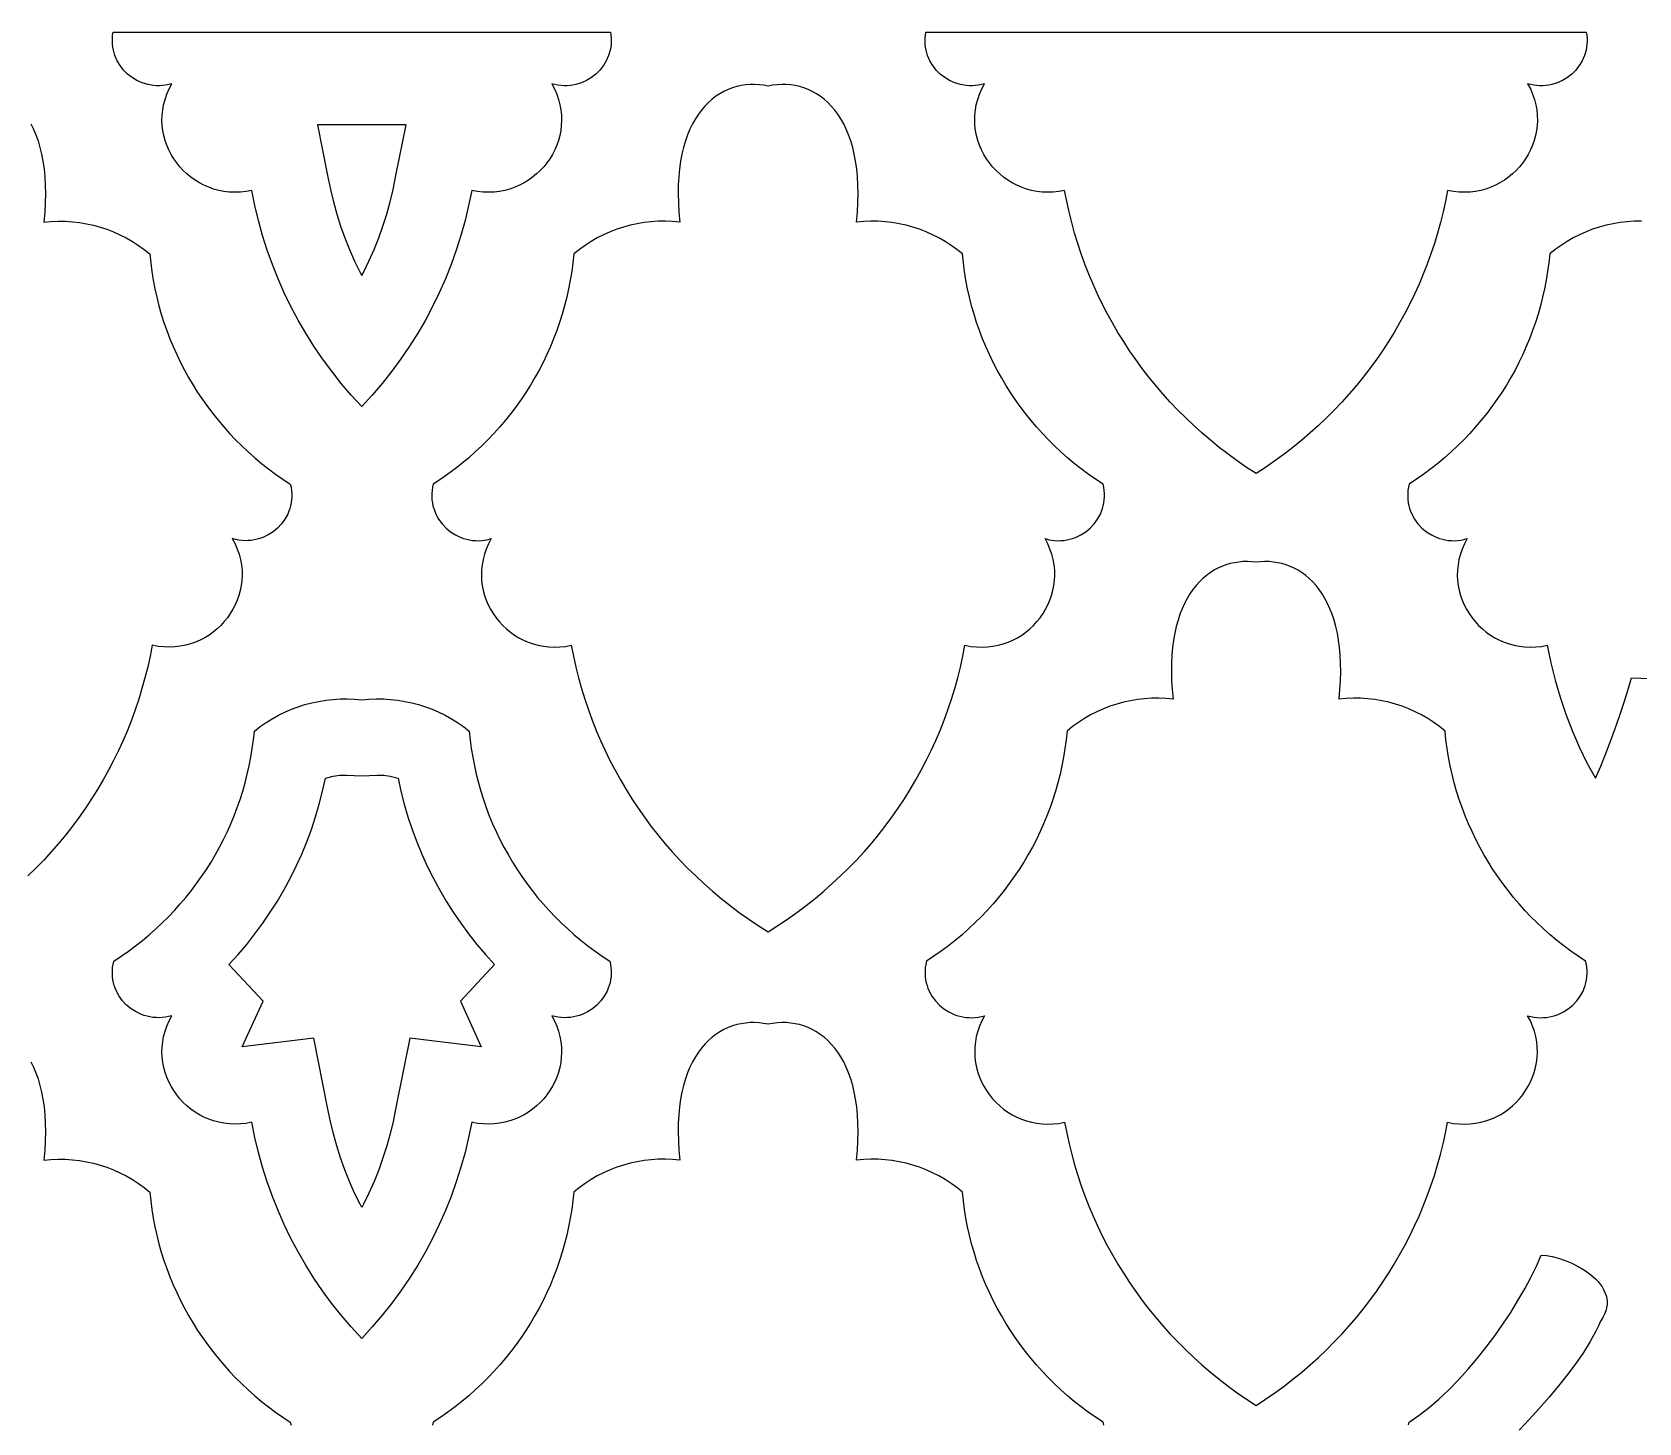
# Model space of a CAD drawing. Extents: x 50 to 3710, y -977 to -877.
# Drawn here: x 714.6 to 777.9, y -931.9 to -877.1 of the extents above; entities that cross this region are included whole.
import ezdxf

# ---------------------------------------------------------------- set-up
doc = ezdxf.new("R2010")
doc.units = 0
doc.layers.add('LAYER_1', color=18, linetype='CONTINUOUS')

msp = doc.modelspace()

# ---------------------------------------------------------------- linework, layer by layer
at = {"layer": 'LAYER_1'}
for points in [[(727.563, -891.842), (727.149, -891.391), (726.754, -890.928), (726.377, -890.452), (726.018, -889.964), (725.678, -889.464), (725.356, -888.953), (725.054, -888.431), (724.772, -887.899), (724.508, -887.356), (724.265, -886.805), (724.041, -886.244), (723.838, -885.675), (723.655, -885.098), (723.493, -884.513), (723.351, -883.921), (723.231, -883.322), (723.003, -883.364), (722.779, -883.389), (722.558, -883.396), (722.342, -883.387), (722.131, -883.362), (721.925, -883.322), (721.725, -883.268), (721.531, -883.2), (721.344, -883.119), (721.164, -883.025), (720.992, -882.92), (720.828, -882.803), (720.674, -882.675), (720.528, -882.538), (720.393, -882.392), (720.268, -882.237), (720.153, -882.074), (720.05, -881.904), (719.959, -881.727), (719.88, -881.544), (719.814, -881.356), (719.761, -881.163), (719.722, -880.966), (719.697, -880.766), (719.688, -880.563), (719.693, -880.358), (719.715, -880.151), (719.752, -879.944), (719.807, -879.736), (719.879, -879.529), (719.968, -879.323), (720.076, -879.119), (719.953, -879.152), (719.831, -879.176), (719.71, -879.191), (719.589, -879.199), (719.47, -879.198), (719.353, -879.19), (719.125, -879.151), (718.907, -879.085), (718.701, -878.992), (718.509, -878.876), (718.333, -878.738), (718.175, -878.58), (718.038, -878.404), (717.924, -878.213), (717.834, -878.007), (717.799, -877.899), (717.771, -877.789), (717.75, -877.676), (717.736, -877.561), (717.731, -877.444), (717.733, -877.325), (717.744, -877.205), (717.763, -877.083), (727.563, -877.083), (737.363, -877.083), (737.382, -877.205), (737.393, -877.325), (737.395, -877.444), (737.39, -877.561), (737.376, -877.676), (737.355, -877.789), (737.292, -878.007), (737.202, -878.213), (737.088, -878.404), (736.951, -878.58), (736.793, -878.738), (736.617, -878.876), (736.425, -878.992), (736.219, -879.085), (736.001, -879.151), (735.888, -879.174), (735.773, -879.19), (735.655, -879.198), (735.537, -879.199), (735.416, -879.191), (735.295, -879.176), (735.173, -879.152), (735.05, -879.119), (735.158, -879.323), (735.247, -879.529), (735.319, -879.736), (735.374, -879.944), (735.411, -880.151), (735.433, -880.358), (735.438, -880.563), (735.428, -880.766), (735.404, -880.966), (735.365, -881.163), (735.312, -881.356), (735.246, -881.544), (735.167, -881.727), (735.076, -881.904), (734.973, -882.074), (734.858, -882.237), (734.733, -882.392), (734.598, -882.538), (734.452, -882.675), (734.297, -882.803), (734.134, -882.92), (733.962, -883.025), (733.782, -883.119), (733.595, -883.2), (733.401, -883.268), (733.201, -883.322), (732.995, -883.362), (732.784, -883.387), (732.568, -883.396), (732.347, -883.389), (732.123, -883.364), (731.895, -883.322), (731.774, -883.921), (731.633, -884.513), (731.471, -885.098), (731.288, -885.675), (731.084, -886.244), (730.861, -886.805), (730.617, -887.356), (730.354, -887.899), (730.072, -888.431), (729.769, -888.953), (729.448, -889.464), (729.108, -889.964), (728.749, -890.452), (728.372, -890.928), (727.977, -891.391)], [(762.813, -894.488), (762.436, -894.241), (762.068, -893.985), (761.708, -893.722), (761.357, -893.451), (761.014, -893.172), (760.68, -892.885), (760.354, -892.591), (760.038, -892.29), (759.73, -891.982), (759.431, -891.667), (759.141, -891.345), (758.86, -891.017), (758.588, -890.682), (758.325, -890.341), (758.072, -889.994), (757.828, -889.641), (757.594, -889.283), (757.369, -888.918), (757.154, -888.548), (756.948, -888.173), (756.752, -887.793), (756.566, -887.408), (756.39, -887.019), (756.224, -886.624), (756.068, -886.225), (755.922, -885.822), (755.787, -885.415), (755.661, -885.004), (755.547, -884.589), (755.442, -884.17), (755.348, -883.748), (755.265, -883.322), (755.037, -883.364), (754.813, -883.389), (754.592, -883.396), (754.376, -883.387), (754.165, -883.362), (753.959, -883.322), (753.758, -883.268), (753.565, -883.2), (753.378, -883.119), (753.198, -883.025), (753.026, -882.92), (752.862, -882.803), (752.708, -882.675), (752.562, -882.538), (752.427, -882.392), (752.301, -882.237), (752.187, -882.074), (752.084, -881.904), (751.993, -881.727), (751.914, -881.544), (751.848, -881.356), (751.795, -881.163), (751.756, -880.966), (751.731, -880.766), (751.722, -880.563), (751.727, -880.358), (751.749, -880.151), (751.786, -879.944), (751.841, -879.736), (751.913, -879.529), (752.002, -879.323), (752.11, -879.119), (751.987, -879.152), (751.865, -879.176), (751.743, -879.191), (751.623, -879.199), (751.504, -879.198), (751.387, -879.19), (751.159, -879.151), (750.941, -879.085), (750.735, -878.992), (750.543, -878.876), (750.367, -878.738), (750.209, -878.58), (750.072, -878.404), (749.958, -878.213), (749.868, -878.007), (749.833, -877.899), (749.805, -877.789), (749.784, -877.676), (749.77, -877.561), (749.765, -877.444), (749.767, -877.325), (749.777, -877.205), (749.797, -877.083), (775.829, -877.083), (775.848, -877.205), (775.858, -877.325), (775.861, -877.444), (775.855, -877.561), (775.842, -877.676), (775.821, -877.789), (775.757, -878.007), (775.668, -878.213), (775.553, -878.404), (775.416, -878.58), (775.258, -878.738), (775.083, -878.876), (774.891, -878.992), (774.684, -879.085), (774.466, -879.151), (774.353, -879.174), (774.238, -879.19), (774.121, -879.198), (774.002, -879.199), (773.882, -879.191), (773.76, -879.176), (773.638, -879.152), (773.515, -879.119), (773.623, -879.323), (773.713, -879.529), (773.785, -879.736), (773.839, -879.944), (773.877, -880.151), (773.898, -880.358), (773.904, -880.563), (773.894, -880.766), (773.869, -880.966), (773.83, -881.163), (773.777, -881.356), (773.711, -881.544), (773.632, -881.727), (773.541, -881.904), (773.438, -882.074), (773.324, -882.237), (773.199, -882.392), (773.063, -882.538), (772.918, -882.675), (772.763, -882.803), (772.599, -882.92), (772.427, -883.025), (772.248, -883.119), (772.061, -883.2), (771.867, -883.268), (771.667, -883.322), (771.461, -883.362), (771.249, -883.387), (771.033, -883.396), (770.812, -883.389), (770.588, -883.364), (770.36, -883.322), (770.277, -883.748), (770.183, -884.17), (770.079, -884.589), (769.964, -885.004), (769.839, -885.415), (769.703, -885.822), (769.557, -886.225), (769.401, -886.624), (769.235, -887.019), (769.059, -887.408), (768.873, -887.793), (768.677, -888.173), (768.472, -888.548), (768.256, -888.918), (768.031, -889.283), (767.797, -889.641), (767.553, -889.994), (767.3, -890.341), (767.037, -890.682), (766.765, -891.017), (766.485, -891.345), (766.195, -891.667), (765.896, -891.982), (765.588, -892.29), (765.271, -892.591), (764.945, -892.885), (764.611, -893.172), (764.268, -893.451), (763.917, -893.722), (763.557, -893.985), (763.189, -894.241)], [(743.58, -879.212), (743.401, -879.18), (743.223, -879.159), (743.044, -879.15), (742.866, -879.152), (742.689, -879.167), (742.514, -879.193), (742.341, -879.232), (742.17, -879.283), (742.003, -879.347), (741.839, -879.423), (741.679, -879.512), (741.524, -879.614), (741.373, -879.729), (741.228, -879.857), (741.089, -879.999), (740.956, -880.154), (740.831, -880.322), (740.712, -880.504), (740.602, -880.7), (740.5, -880.91), (740.406, -881.134), (740.322, -881.373), (740.248, -881.625), (740.183, -881.893), (740.13, -882.174), (740.088, -882.471), (740.057, -882.783), (740.039, -883.109), (740.033, -883.451), (740.041, -883.808), (740.062, -884.181), (740.097, -884.569), (739.814, -884.544), (739.531, -884.534), (739.25, -884.538), (738.969, -884.556), (738.691, -884.588), (738.416, -884.634), (738.143, -884.694), (737.875, -884.768), (737.61, -884.855), (737.35, -884.956), (737.095, -885.069), (736.847, -885.196), (736.604, -885.335), (736.368, -885.488), (736.14, -885.652), (735.92, -885.829), (735.884, -886.175), (735.838, -886.519), (735.782, -886.86), (735.717, -887.199), (735.642, -887.535), (735.557, -887.868), (735.464, -888.198), (735.36, -888.524), (735.248, -888.847), (735.126, -889.167), (734.996, -889.482), (734.857, -889.794), (734.709, -890.101), (734.552, -890.404), (734.387, -890.702), (734.213, -890.995), (734.031, -891.284), (733.841, -891.567), (733.643, -891.845), (733.437, -892.118), (733.223, -892.385), (733.001, -892.646), (732.771, -892.902), (732.534, -893.151), (732.29, -893.393), (732.038, -893.629), (731.779, -893.859), (731.513, -894.082), (731.24, -894.297), (730.96, -894.505), (730.673, -894.706), (730.379, -894.9), (730.351, -895.026), (730.332, -895.151), (730.323, -895.274), (730.322, -895.396), (730.329, -895.517), (730.345, -895.634), (730.368, -895.75), (730.399, -895.863), (730.438, -895.972), (730.483, -896.079), (730.593, -896.281), (730.728, -896.466), (730.885, -896.634), (731.062, -896.78), (731.257, -896.904), (731.467, -897.003), (731.577, -897.043), (731.69, -897.075), (731.806, -897.1), (731.924, -897.118), (732.044, -897.128), (732.166, -897.13), (732.29, -897.123), (732.415, -897.108), (732.54, -897.083), (732.667, -897.05), (732.559, -897.254), (732.469, -897.46), (732.398, -897.667), (732.343, -897.874), (732.305, -898.082), (732.284, -898.288), (732.278, -898.493), (732.288, -898.696), (732.313, -898.897), (732.352, -899.094), (732.405, -899.286), (732.471, -899.475), (732.55, -899.657), (732.641, -899.834), (732.744, -900.005), (732.858, -900.167), (732.984, -900.322), (733.119, -900.469), (733.265, -900.606), (733.419, -900.733), (733.583, -900.85), (733.755, -900.956), (733.934, -901.049), (734.121, -901.13), (734.315, -901.199), (734.515, -901.253), (734.722, -901.293), (734.933, -901.318), (735.149, -901.327), (735.37, -901.319), (735.594, -901.295), (735.822, -901.253), (735.907, -901.686), (736.002, -902.115), (736.109, -902.541), (736.227, -902.962), (736.355, -903.38), (736.494, -903.794), (736.643, -904.204), (736.803, -904.609), (736.974, -905.01), (737.154, -905.405), (737.345, -905.796), (737.546, -906.182), (737.758, -906.562), (737.979, -906.937), (738.21, -907.306), (738.451, -907.669), (738.702, -908.027), (738.962, -908.378), (739.232, -908.723), (739.512, -909.061), (739.801, -909.393), (740.099, -909.718), (740.407, -910.035), (740.724, -910.346), (741.05, -910.649), (741.385, -910.945), (741.729, -911.233), (742.082, -911.513), (742.443, -911.785), (742.814, -912.048), (743.192, -912.304), (743.58, -912.551), (743.967, -912.304), (744.346, -912.048), (744.717, -911.785), (745.078, -911.513), (745.431, -911.233), (745.775, -910.945), (746.11, -910.649), (746.436, -910.346), (746.753, -910.035), (747.06, -909.718), (747.359, -909.393), (747.648, -909.061), (747.927, -908.723), (748.197, -908.378), (748.458, -908.027), (748.709, -907.669), (748.95, -907.306), (749.181, -906.937), (749.402, -906.562), (749.613, -906.182), (749.814, -905.796), (750.005, -905.405), (750.186, -905.01), (750.357, -904.609), (750.517, -904.204), (750.666, -903.794), (750.805, -903.38), (750.933, -902.962), (751.051, -902.541), (751.157, -902.115), (751.253, -901.686), (751.338, -901.253), (751.566, -901.295), (751.79, -901.319), (752.011, -901.327), (752.227, -901.318), (752.438, -901.293), (752.644, -901.253), (752.844, -901.199), (753.038, -901.13), (753.225, -901.049), (753.405, -900.956), (753.577, -900.85), (753.741, -900.733), (753.895, -900.606), (754.041, -900.469), (754.176, -900.322), (754.301, -900.167), (754.416, -900.005), (754.519, -899.834), (754.61, -899.657), (754.689, -899.475), (754.755, -899.286), (754.808, -899.094), (754.847, -898.897), (754.871, -898.696), (754.881, -898.493), (754.876, -898.288), (754.854, -898.082), (754.817, -897.874), (754.762, -897.667), (754.69, -897.46), (754.601, -897.254), (754.493, -897.05), (754.619, -897.083), (754.745, -897.108), (754.87, -897.123), (754.994, -897.13), (755.116, -897.128), (755.236, -897.118), (755.354, -897.1), (755.47, -897.075), (755.583, -897.043), (755.693, -897.003), (755.903, -896.904), (756.098, -896.78), (756.275, -896.634), (756.432, -896.466), (756.566, -896.281), (756.677, -896.079), (756.722, -895.972), (756.76, -895.863), (756.791, -895.75), (756.815, -895.634), (756.83, -895.517), (756.838, -895.396), (756.837, -895.274), (756.827, -895.151), (756.809, -895.026), (756.781, -894.9), (756.487, -894.706), (756.2, -894.505), (755.92, -894.297), (755.647, -894.082), (755.381, -893.859), (755.122, -893.629), (754.87, -893.393), (754.625, -893.151), (754.388, -892.902), (754.159, -892.646), (753.937, -892.385), (753.723, -892.118), (753.517, -891.845), (753.318, -891.567), (753.128, -891.284), (752.946, -890.995), (752.773, -890.702), (752.608, -890.404), (752.451, -890.101), (752.303, -889.794), (752.164, -889.482), (752.033, -889.167), (751.912, -888.847), (751.799, -888.524), (751.696, -888.198), (751.602, -887.868), (751.518, -887.535), (751.443, -887.199), (751.377, -886.86), (751.322, -886.519), (751.276, -886.175), (751.24, -885.829), (751.02, -885.652), (750.791, -885.488), (750.556, -885.335), (750.313, -885.196), (750.064, -885.069), (749.81, -884.956), (749.55, -884.855), (749.285, -884.768), (749.016, -884.694), (748.744, -884.634), (748.468, -884.588), (748.19, -884.556), (747.91, -884.538), (747.629, -884.534), (747.346, -884.544), (747.063, -884.569), (747.098, -884.181), (747.119, -883.808), (747.126, -883.451), (747.121, -883.109), (747.102, -882.783), (747.072, -882.471), (747.03, -882.174), (746.976, -881.893), (746.912, -881.625), (746.838, -881.373), (746.754, -881.134), (746.66, -880.91), (746.558, -880.7), (746.447, -880.504), (746.329, -880.322), (746.203, -880.154), (746.071, -879.999), (745.932, -879.857), (745.787, -879.729), (745.636, -879.614), (745.481, -879.512), (745.321, -879.423), (745.157, -879.347), (744.989, -879.283), (744.819, -879.232), (744.646, -879.193), (744.47, -879.167), (744.294, -879.152), (744.116, -879.15), (743.937, -879.159), (743.758, -879.18)], [(743.58, -879.212), (743.401, -879.18), (743.223, -879.159), (743.044, -879.15), (742.866, -879.152), (742.689, -879.167), (742.514, -879.193), (742.341, -879.232), (742.17, -879.283), (742.003, -879.347), (741.839, -879.423), (741.679, -879.512), (741.524, -879.614), (741.373, -879.729), (741.228, -879.857), (741.089, -879.999), (740.956, -880.154), (740.831, -880.322), (740.712, -880.504), (740.602, -880.7), (740.5, -880.91), (740.406, -881.134), (740.322, -881.373), (740.248, -881.625), (740.183, -881.893), (740.13, -882.174), (740.088, -882.471), (740.057, -882.783), (740.039, -883.109), (740.033, -883.451), (740.041, -883.808), (740.062, -884.181), (740.097, -884.569), (739.814, -884.544), (739.531, -884.534), (739.25, -884.538), (738.969, -884.556), (738.691, -884.588), (738.416, -884.634), (738.143, -884.694), (737.875, -884.768), (737.61, -884.855), (737.35, -884.956), (737.095, -885.069), (736.847, -885.196), (736.604, -885.335), (736.368, -885.488), (736.14, -885.652), (735.92, -885.829), (735.884, -886.175), (735.838, -886.519), (735.782, -886.86), (735.717, -887.199), (735.642, -887.535), (735.557, -887.868), (735.464, -888.198), (735.36, -888.524), (735.248, -888.847), (735.126, -889.167), (734.996, -889.482), (734.857, -889.794), (734.709, -890.101), (734.552, -890.404), (734.387, -890.702), (734.213, -890.995), (734.031, -891.284), (733.841, -891.567), (733.643, -891.845), (733.437, -892.118), (733.223, -892.385), (733.001, -892.646), (732.771, -892.902), (732.534, -893.151), (732.29, -893.393), (732.038, -893.629), (731.779, -893.859), (731.513, -894.082), (731.24, -894.297), (730.96, -894.505), (730.673, -894.706), (730.379, -894.9), (730.351, -895.026), (730.332, -895.151), (730.323, -895.274), (730.322, -895.396), (730.329, -895.517), (730.345, -895.634), (730.368, -895.75), (730.399, -895.863), (730.438, -895.972), (730.483, -896.079), (730.593, -896.281), (730.728, -896.466), (730.885, -896.634), (731.062, -896.78), (731.257, -896.904), (731.467, -897.003), (731.577, -897.043), (731.69, -897.075), (731.806, -897.1), (731.924, -897.118), (732.044, -897.128), (732.166, -897.13), (732.29, -897.123), (732.415, -897.108), (732.54, -897.083), (732.667, -897.05), (732.559, -897.254), (732.469, -897.46), (732.398, -897.667), (732.343, -897.874), (732.305, -898.082), (732.284, -898.288), (732.278, -898.493), (732.288, -898.696), (732.313, -898.897), (732.352, -899.094), (732.405, -899.286), (732.471, -899.475), (732.55, -899.657), (732.641, -899.834), (732.744, -900.005), (732.858, -900.167), (732.984, -900.322), (733.119, -900.469), (733.265, -900.606), (733.419, -900.733), (733.583, -900.85), (733.755, -900.956), (733.934, -901.049), (734.121, -901.13), (734.315, -901.199), (734.515, -901.253), (734.722, -901.293), (734.933, -901.318), (735.149, -901.327), (735.37, -901.319), (735.594, -901.295), (735.822, -901.253), (735.907, -901.686), (736.002, -902.115), (736.109, -902.541), (736.227, -902.962), (736.355, -903.38), (736.494, -903.794), (736.643, -904.204), (736.803, -904.609), (736.974, -905.01), (737.154, -905.405), (737.345, -905.796), (737.546, -906.182), (737.758, -906.562), (737.979, -906.937), (738.21, -907.306), (738.451, -907.669), (738.702, -908.027), (738.962, -908.378), (739.232, -908.723), (739.512, -909.061), (739.801, -909.393), (740.099, -909.718), (740.407, -910.035), (740.724, -910.346), (741.05, -910.649), (741.385, -910.945), (741.729, -911.233), (742.082, -911.513), (742.443, -911.785), (742.814, -912.048), (743.192, -912.304), (743.58, -912.551), (743.967, -912.304), (744.346, -912.048), (744.717, -911.785), (745.078, -911.513), (745.431, -911.233), (745.775, -910.945), (746.11, -910.649), (746.436, -910.346), (746.753, -910.035), (747.06, -909.718), (747.359, -909.393), (747.648, -909.061), (747.927, -908.723), (748.197, -908.378), (748.458, -908.027), (748.709, -907.669), (748.95, -907.306), (749.181, -906.937), (749.402, -906.562), (749.613, -906.182), (749.814, -905.796), (750.005, -905.405), (750.186, -905.01), (750.357, -904.609), (750.517, -904.204), (750.666, -903.794), (750.805, -903.38), (750.933, -902.962), (751.051, -902.541), (751.157, -902.115), (751.253, -901.686), (751.338, -901.253), (751.566, -901.295), (751.79, -901.319), (752.011, -901.327), (752.227, -901.318), (752.438, -901.293), (752.644, -901.253), (752.844, -901.199), (753.038, -901.13), (753.225, -901.049), (753.405, -900.956), (753.577, -900.85), (753.741, -900.733), (753.895, -900.606), (754.041, -900.469), (754.176, -900.322), (754.301, -900.167), (754.416, -900.005), (754.519, -899.834), (754.61, -899.657), (754.689, -899.475), (754.755, -899.286), (754.808, -899.094), (754.847, -898.897), (754.871, -898.696), (754.881, -898.493), (754.876, -898.288), (754.854, -898.082), (754.817, -897.874), (754.762, -897.667), (754.69, -897.46), (754.601, -897.254), (754.493, -897.05), (754.619, -897.083), (754.745, -897.108), (754.87, -897.123), (754.994, -897.13), (755.116, -897.128), (755.236, -897.118), (755.354, -897.1), (755.47, -897.075), (755.583, -897.043), (755.693, -897.003), (755.903, -896.904), (756.098, -896.78), (756.275, -896.634), (756.432, -896.466), (756.566, -896.281), (756.677, -896.079), (756.722, -895.972), (756.76, -895.863), (756.791, -895.75), (756.815, -895.634), (756.83, -895.517), (756.838, -895.396), (756.837, -895.274), (756.827, -895.151), (756.809, -895.026), (756.781, -894.9), (756.487, -894.706), (756.2, -894.505), (755.92, -894.297), (755.647, -894.082), (755.381, -893.859), (755.122, -893.629), (754.87, -893.393), (754.625, -893.151), (754.388, -892.902), (754.159, -892.646), (753.937, -892.385), (753.723, -892.118), (753.517, -891.845), (753.318, -891.567), (753.128, -891.284), (752.946, -890.995), (752.773, -890.702), (752.608, -890.404), (752.451, -890.101), (752.303, -889.794), (752.164, -889.482), (752.033, -889.167), (751.912, -888.847), (751.799, -888.524), (751.696, -888.198), (751.602, -887.868), (751.518, -887.535), (751.443, -887.199), (751.377, -886.86), (751.322, -886.519), (751.276, -886.175), (751.24, -885.829), (751.02, -885.652), (750.791, -885.488), (750.556, -885.335), (750.313, -885.196), (750.064, -885.069), (749.81, -884.956), (749.55, -884.855), (749.285, -884.768), (749.016, -884.694), (748.744, -884.634), (748.468, -884.588), (748.19, -884.556), (747.91, -884.538), (747.629, -884.534), (747.346, -884.544), (747.063, -884.569), (747.098, -884.181), (747.119, -883.808), (747.126, -883.451), (747.121, -883.109), (747.102, -882.783), (747.072, -882.471), (747.03, -882.174), (746.976, -881.893), (746.912, -881.625), (746.838, -881.373), (746.754, -881.134), (746.66, -880.91), (746.558, -880.7), (746.447, -880.504), (746.329, -880.322), (746.203, -880.154), (746.071, -879.999), (745.932, -879.857), (745.787, -879.729), (745.636, -879.614), (745.481, -879.512), (745.321, -879.423), (745.157, -879.347), (744.989, -879.283), (744.819, -879.232), (744.646, -879.193), (744.47, -879.167), (744.294, -879.152), (744.116, -879.15), (743.937, -879.159), (743.758, -879.18)], [(727.563, -886.682), (727.631, -886.556), (727.847, -886.111), (728.047, -885.658), (728.23, -885.198), (728.397, -884.73), (728.548, -884.255), (728.682, -883.773), (728.798, -883.285), (728.908, -882.739), (729.311, -880.737), (727.563, -880.737), (725.815, -880.737), (726.218, -882.739), (726.328, -883.285), (726.444, -883.773), (726.578, -884.255), (726.728, -884.73), (726.895, -885.198), (727.079, -885.658), (727.279, -886.111), (727.495, -886.556)], [(762.813, -931.222), (763.189, -930.975), (763.557, -930.72), (763.917, -930.456), (764.268, -930.185), (764.611, -929.906), (764.946, -929.62), (765.271, -929.326), (765.588, -929.025), (765.896, -928.717), (766.195, -928.402), (766.485, -928.08), (766.766, -927.751), (767.037, -927.417), (767.3, -927.076), (767.553, -926.729), (767.797, -926.376), (768.032, -926.017), (768.257, -925.653), (768.472, -925.283), (768.677, -924.908), (768.873, -924.528), (769.059, -924.143), (769.235, -923.753), (769.401, -923.359), (769.557, -922.96), (769.703, -922.557), (769.839, -922.149), (769.964, -921.738), (770.079, -921.323), (770.183, -920.904), (770.277, -920.482), (770.361, -920.057), (770.588, -920.099), (770.813, -920.123), (771.033, -920.131), (771.249, -920.121), (771.461, -920.097), (771.667, -920.057), (771.867, -920.002), (772.061, -919.934), (772.248, -919.853), (772.428, -919.759), (772.6, -919.654), (772.763, -919.537), (772.918, -919.41), (773.063, -919.273), (773.199, -919.126), (773.324, -918.971), (773.438, -918.808), (773.541, -918.638), (773.633, -918.461), (773.712, -918.279), (773.778, -918.09), (773.83, -917.898), (773.869, -917.701), (773.894, -917.5), (773.904, -917.297), (773.898, -917.092), (773.877, -916.886), (773.839, -916.678), (773.785, -916.471), (773.713, -916.264), (773.623, -916.058), (773.515, -915.854), (773.642, -915.887), (773.768, -915.911), (773.893, -915.927), (774.016, -915.933), (774.138, -915.932), (774.258, -915.922), (774.377, -915.904), (774.492, -915.879), (774.605, -915.847), (774.715, -915.807), (774.925, -915.708), (775.12, -915.584), (775.297, -915.438), (775.454, -915.27), (775.589, -915.085), (775.699, -914.883), (775.745, -914.776), (775.783, -914.666), (775.814, -914.554), (775.837, -914.438), (775.853, -914.32), (775.86, -914.2), (775.859, -914.078), (775.85, -913.955), (775.831, -913.83), (775.803, -913.704), (775.51, -913.51), (775.223, -913.309), (774.943, -913.101), (774.669, -912.886), (774.403, -912.663), (774.144, -912.433), (773.892, -912.197), (773.648, -911.954), (773.411, -911.705), (773.181, -911.45), (772.959, -911.189), (772.745, -910.922), (772.539, -910.649), (772.341, -910.371), (772.151, -910.088), (771.969, -909.799), (771.795, -909.506), (771.63, -909.207), (771.474, -908.905), (771.326, -908.597), (771.186, -908.286), (771.056, -907.971), (770.934, -907.651), (770.822, -907.328), (770.719, -907.002), (770.625, -906.672), (770.54, -906.339), (770.465, -906.003), (770.4, -905.664), (770.344, -905.323), (770.298, -904.979), (770.262, -904.633), (770.042, -904.456), (769.814, -904.291), (769.578, -904.139), (769.336, -904), (769.087, -903.873), (768.832, -903.76), (768.572, -903.659), (768.308, -903.572), (768.039, -903.498), (767.767, -903.438), (767.491, -903.392), (767.213, -903.36), (766.933, -903.341), (766.651, -903.338), (766.368, -903.348), (766.085, -903.373), (766.119, -902.999), (766.14, -902.639), (766.149, -902.294), (766.145, -901.963), (766.129, -901.646), (766.102, -901.343), (766.064, -901.053), (766.016, -900.778), (765.957, -900.516), (765.889, -900.268), (765.811, -900.033), (765.725, -899.811), (765.631, -899.603), (765.528, -899.407), (765.418, -899.225), (765.301, -899.055), (765.177, -898.898), (765.047, -898.753), (764.911, -898.621), (764.77, -898.501), (764.624, -898.394), (764.473, -898.298), (764.318, -898.215), (764.16, -898.143), (763.998, -898.083), (763.834, -898.034), (763.667, -897.997), (763.498, -897.971), (763.328, -897.957), (763.157, -897.953), (762.985, -897.961), (762.813, -897.979), (762.641, -897.961), (762.469, -897.953), (762.297, -897.957), (762.127, -897.971), (761.958, -897.997), (761.791, -898.034), (761.627, -898.083), (761.465, -898.143), (761.307, -898.215), (761.152, -898.298), (761.002, -898.394), (760.856, -898.501), (760.714, -898.621), (760.579, -898.753), (760.448, -898.898), (760.325, -899.055), (760.208, -899.225), (760.097, -899.407), (759.995, -899.603), (759.9, -899.811), (759.814, -900.033), (759.737, -900.268), (759.668, -900.516), (759.61, -900.778), (759.561, -901.053), (759.523, -901.343), (759.496, -901.646), (759.481, -901.963), (759.477, -902.294), (759.485, -902.639), (759.506, -902.999), (759.54, -903.373), (759.257, -903.348), (758.974, -903.338), (758.693, -903.341), (758.413, -903.36), (758.134, -903.392), (757.859, -903.438), (757.586, -903.498), (757.318, -903.572), (757.053, -903.659), (756.793, -903.76), (756.539, -903.873), (756.29, -904), (756.047, -904.139), (755.812, -904.291), (755.583, -904.456), (755.363, -904.633), (755.327, -904.979), (755.281, -905.323), (755.226, -905.664), (755.16, -906.003), (755.085, -906.339), (755.001, -906.672), (754.907, -907.002), (754.803, -907.328), (754.691, -907.651), (754.57, -907.971), (754.439, -908.286), (754.3, -908.597), (754.152, -908.905), (753.995, -909.207), (753.83, -909.506), (753.656, -909.799), (753.475, -910.088), (753.284, -910.371), (753.086, -910.649), (752.88, -910.922), (752.666, -911.189), (752.444, -911.45), (752.215, -911.705), (751.978, -911.954), (751.733, -912.197), (751.481, -912.433), (751.222, -912.663), (750.956, -912.886), (750.683, -913.101), (750.403, -913.309), (750.116, -913.51), (749.822, -913.704), (749.794, -913.83), (749.776, -913.955), (749.766, -914.078), (749.765, -914.2), (749.772, -914.32), (749.788, -914.438), (749.812, -914.554), (749.843, -914.666), (749.881, -914.776), (749.926, -914.883), (750.036, -915.085), (750.171, -915.27), (750.328, -915.438), (750.505, -915.584), (750.7, -915.708), (750.91, -915.807), (751.02, -915.847), (751.133, -915.879), (751.249, -915.904), (751.367, -915.922), (751.487, -915.932), (751.609, -915.933), (751.733, -915.927), (751.858, -915.911), (751.984, -915.887), (752.11, -915.854), (752.002, -916.058), (751.913, -916.264), (751.841, -916.471), (751.786, -916.678), (751.749, -916.886), (751.727, -917.092), (751.722, -917.297), (751.731, -917.5), (751.756, -917.701), (751.795, -917.898), (751.848, -918.09), (751.914, -918.279), (751.993, -918.461), (752.084, -918.638), (752.187, -918.808), (752.301, -918.971), (752.427, -919.126), (752.562, -919.273), (752.708, -919.41), (752.862, -919.537), (753.026, -919.654), (753.198, -919.759), (753.378, -919.853), (753.565, -919.934), (753.758, -920.002), (753.959, -920.057), (754.165, -920.097), (754.376, -920.121), (754.592, -920.131), (754.813, -920.123), (755.037, -920.099), (755.265, -920.057), (755.348, -920.482), (755.442, -920.904), (755.547, -921.323), (755.661, -921.738), (755.787, -922.149), (755.922, -922.557), (756.068, -922.96), (756.224, -923.359), (756.39, -923.753), (756.566, -924.143), (756.752, -924.528), (756.948, -924.908), (757.154, -925.283), (757.369, -925.653), (757.594, -926.017), (757.828, -926.376), (758.072, -926.729), (758.325, -927.076), (758.588, -927.417), (758.86, -927.751), (759.141, -928.08), (759.431, -928.402), (759.73, -928.717), (760.038, -929.025), (760.354, -929.326), (760.68, -929.62), (761.014, -929.906), (761.357, -930.185), (761.708, -930.456), (762.068, -930.72), (762.436, -930.975)], [(727.563, -928.576), (727.149, -928.125), (726.754, -927.662), (726.376, -927.186), (726.018, -926.698), (725.678, -926.198), (725.356, -925.687), (725.054, -925.165), (724.772, -924.633), (724.508, -924.091), (724.265, -923.539), (724.041, -922.978), (723.838, -922.409), (723.655, -921.832), (723.493, -921.247), (723.351, -920.655), (723.231, -920.057), (723.003, -920.099), (722.779, -920.123), (722.558, -920.131), (722.342, -920.121), (722.131, -920.097), (721.925, -920.057), (721.725, -920.002), (721.531, -919.934), (721.344, -919.853), (721.164, -919.759), (720.992, -919.654), (720.828, -919.537), (720.674, -919.41), (720.528, -919.273), (720.393, -919.126), (720.268, -918.971), (720.153, -918.808), (720.05, -918.638), (719.959, -918.461), (719.88, -918.279), (719.814, -918.09), (719.761, -917.898), (719.722, -917.701), (719.697, -917.5), (719.688, -917.297), (719.693, -917.092), (719.715, -916.886), (719.752, -916.678), (719.807, -916.471), (719.879, -916.264), (719.968, -916.058), (720.076, -915.854), (719.95, -915.887), (719.824, -915.911), (719.699, -915.927), (719.575, -915.933), (719.453, -915.932), (719.333, -915.922), (719.215, -915.904), (719.099, -915.879), (718.986, -915.847), (718.876, -915.807), (718.666, -915.708), (718.471, -915.584), (718.294, -915.438), (718.137, -915.27), (718.003, -915.085), (717.892, -914.883), (717.847, -914.776), (717.809, -914.666), (717.778, -914.554), (717.754, -914.438), (717.739, -914.32), (717.731, -914.2), (717.732, -914.078), (717.742, -913.955), (717.76, -913.83), (717.788, -913.704), (718.082, -913.51), (718.369, -913.309), (718.649, -913.101), (718.922, -912.886), (719.188, -912.663), (719.447, -912.433), (719.699, -912.197), (719.944, -911.954), (720.181, -911.705), (720.41, -911.45), (720.632, -911.189), (720.846, -910.922), (721.052, -910.649), (721.251, -910.371), (721.441, -910.088), (721.623, -909.799), (721.796, -909.506), (721.961, -909.207), (722.118, -908.905), (722.266, -908.597), (722.405, -908.286), (722.536, -907.971), (722.657, -907.651), (722.77, -907.328), (722.873, -907.002), (722.967, -906.672), (723.051, -906.339), (723.126, -906.003), (723.192, -905.664), (723.247, -905.323), (723.293, -904.979), (723.329, -904.633), (723.555, -904.46), (723.789, -904.298), (724.03, -904.149), (724.277, -904.013), (724.53, -903.889), (724.789, -903.778), (725.052, -903.68), (725.32, -903.594), (725.592, -903.522), (725.868, -903.463), (726.146, -903.418), (726.426, -903.386), (726.709, -903.368), (726.993, -903.364), (727.278, -903.374), (727.563, -903.398), (727.848, -903.374), (728.133, -903.364), (728.417, -903.368), (728.699, -903.386), (728.98, -903.418), (729.258, -903.463), (729.534, -903.522), (729.805, -903.594), (730.073, -903.68), (730.337, -903.778), (730.596, -903.889), (730.849, -904.013), (731.096, -904.149), (731.337, -904.298), (731.57, -904.46), (731.797, -904.633), (731.833, -904.979), (731.878, -905.323), (731.934, -905.664), (732, -906.003), (732.075, -906.339), (732.159, -906.672), (732.253, -907.002), (732.356, -907.328), (732.469, -907.651), (732.59, -907.971), (732.721, -908.286), (732.86, -908.597), (733.008, -908.905), (733.165, -909.207), (733.33, -909.506), (733.503, -909.799), (733.685, -910.088), (733.875, -910.371), (734.074, -910.649), (734.28, -910.922), (734.494, -911.189), (734.716, -911.45), (734.945, -911.705), (735.182, -911.954), (735.427, -912.197), (735.679, -912.433), (735.938, -912.663), (736.204, -912.886), (736.477, -913.101), (736.757, -913.309), (737.044, -913.51), (737.338, -913.704), (737.365, -913.83), (737.384, -913.955), (737.394, -914.078), (737.395, -914.2), (737.387, -914.32), (737.372, -914.438), (737.348, -914.554), (737.317, -914.666), (737.279, -914.776), (737.234, -914.883), (737.123, -915.085), (736.988, -915.27), (736.831, -915.438), (736.654, -915.584), (736.46, -915.708), (736.25, -915.807), (736.14, -915.847), (736.027, -915.879), (735.911, -915.904), (735.793, -915.922), (735.673, -915.932), (735.551, -915.933), (735.427, -915.927), (735.302, -915.911), (735.176, -915.887), (735.05, -915.854), (735.158, -916.058), (735.247, -916.264), (735.319, -916.471), (735.374, -916.678), (735.411, -916.886), (735.433, -917.092), (735.438, -917.297), (735.428, -917.5), (735.404, -917.701), (735.365, -917.898), (735.312, -918.09), (735.246, -918.279), (735.167, -918.461), (735.076, -918.638), (734.973, -918.808), (734.858, -918.971), (734.733, -919.126), (734.598, -919.273), (734.452, -919.41), (734.297, -919.537), (734.134, -919.654), (733.962, -919.759), (733.782, -919.853), (733.595, -919.934), (733.401, -920.002), (733.201, -920.057), (732.995, -920.097), (732.784, -920.121), (732.568, -920.131), (732.347, -920.123), (732.123, -920.099), (731.895, -920.057), (731.774, -920.655), (731.633, -921.247), (731.471, -921.832), (731.288, -922.409), (731.084, -922.978), (730.861, -923.539), (730.618, -924.091), (730.354, -924.633), (730.072, -925.165), (729.769, -925.687), (729.448, -926.198), (729.108, -926.698), (728.749, -927.186), (728.372, -927.662), (727.977, -928.125)], [(727.563, -923.416), (727.495, -923.29), (727.279, -922.845), (727.079, -922.392), (726.895, -921.932), (726.728, -921.464), (726.578, -920.989), (726.444, -920.508), (726.328, -920.02), (726.218, -919.473), (725.667, -916.735), (722.855, -917.08), (723.67, -915.288), (722.329, -913.835), (722.685, -913.445), (723.026, -913.044), (723.352, -912.631), (723.663, -912.209), (723.958, -911.777), (724.238, -911.335), (724.502, -910.885), (724.75, -910.425), (724.982, -909.958), (725.197, -909.483), (725.396, -909), (725.578, -908.511), (725.743, -908.015), (725.89, -907.513), (726.02, -907.006), (726.132, -906.493), (726.185, -906.475), (726.439, -906.414), (726.698, -906.378), (726.961, -906.368), (727.563, -906.404), (728.165, -906.368), (728.428, -906.378), (728.687, -906.414), (728.941, -906.475), (728.994, -906.493), (729.106, -907.006), (729.236, -907.513), (729.383, -908.015), (729.548, -908.511), (729.73, -909), (729.928, -909.483), (730.144, -909.958), (730.376, -910.425), (730.624, -910.885), (730.888, -911.335), (731.168, -911.777), (731.463, -912.209), (731.774, -912.631), (732.1, -913.044), (732.441, -913.445), (732.797, -913.835), (731.456, -915.288), (732.271, -917.08), (729.459, -916.735), (728.908, -919.473), (728.798, -920.02), (728.682, -920.508), (728.548, -920.989), (728.397, -921.464), (728.23, -921.932), (728.047, -922.392), (727.847, -922.845), (727.631, -923.29)]]:
    msp.add_lwpolyline(points, close=True, dxfattribs=at)
for points in [[(714.524, -880.7), (714.626, -880.91), (714.72, -881.134), (714.804, -881.373), (714.878, -881.625), (714.942, -881.893), (714.996, -882.174), (715.038, -882.471), (715.068, -882.783), (715.087, -883.109), (715.093, -883.451), (715.085, -883.808), (715.064, -884.181), (715.029, -884.569), (715.312, -884.544), (715.595, -884.534), (715.876, -884.538), (716.156, -884.556), (716.435, -884.588), (716.71, -884.634), (716.983, -884.694), (717.251, -884.768), (717.516, -884.855), (717.776, -884.956), (718.03, -885.069), (718.279, -885.196), (718.522, -885.335), (718.757, -885.488), (718.986, -885.652), (719.206, -885.829), (719.242, -886.175), (719.288, -886.519), (719.343, -886.86), (719.409, -887.199), (719.484, -887.535), (719.568, -887.868), (719.662, -888.198), (719.766, -888.524), (719.878, -888.847), (719.999, -889.167), (720.13, -889.482), (720.269, -889.794), (720.417, -890.101), (720.574, -890.404), (720.739, -890.702), (720.913, -890.995), (721.094, -891.284), (721.285, -891.567), (721.483, -891.845), (721.689, -892.118), (721.903, -892.385), (722.125, -892.646), (722.354, -892.902), (722.591, -893.151), (722.836, -893.393), (723.088, -893.629), (723.347, -893.859), (723.613, -894.082), (723.886, -894.297), (724.166, -894.505), (724.453, -894.706), (724.747, -894.9), (724.775, -895.026), (724.793, -895.151), (724.803, -895.274), (724.804, -895.396), (724.796, -895.517), (724.781, -895.634), (724.757, -895.75), (724.726, -895.863), (724.688, -895.972), (724.643, -896.079), (724.533, -896.281), (724.398, -896.466), (724.241, -896.634), (724.064, -896.78), (723.869, -896.904), (723.659, -897.003), (723.549, -897.043), (723.436, -897.075), (723.32, -897.1), (723.202, -897.118), (723.082, -897.128), (722.96, -897.13), (722.836, -897.123), (722.711, -897.108), (722.585, -897.083), (722.459, -897.05), (722.567, -897.254), (722.656, -897.46), (722.728, -897.667), (722.783, -897.874), (722.82, -898.082), (722.842, -898.288), (722.847, -898.493), (722.838, -898.696), (722.813, -898.897), (722.774, -899.094), (722.721, -899.286), (722.655, -899.475), (722.576, -899.657), (722.485, -899.834), (722.382, -900.005), (722.268, -900.167), (722.142, -900.322), (722.007, -900.469), (721.861, -900.606), (721.707, -900.733), (721.543, -900.85), (721.371, -900.956), (721.191, -901.049), (721.004, -901.13), (720.811, -901.199), (720.61, -901.253), (720.404, -901.293), (720.193, -901.318), (719.977, -901.327), (719.756, -901.319), (719.532, -901.295), (719.304, -901.253), (719.219, -901.686), (719.124, -902.115), (719.017, -902.541), (718.899, -902.962), (718.771, -903.38), (718.632, -903.794), (718.483, -904.204), (718.323, -904.609), (718.152, -905.01), (717.972, -905.405), (717.781, -905.796), (717.579, -906.182), (717.368, -906.562), (717.147, -906.937), (716.916, -907.306), (716.675, -907.669), (716.424, -908.027), (716.163, -908.378), (715.893, -908.723), (715.614, -909.061), (715.325, -909.393), (715.026, -909.718), (714.719, -910.035), (714.402, -910.346)], [(714.524, -880.7), (714.626, -880.91), (714.72, -881.134), (714.804, -881.373), (714.878, -881.625), (714.942, -881.893), (714.996, -882.174), (715.038, -882.471), (715.068, -882.783), (715.087, -883.109), (715.093, -883.451), (715.085, -883.808), (715.064, -884.181), (715.029, -884.569), (715.312, -884.544), (715.595, -884.534), (715.876, -884.538), (716.156, -884.556), (716.435, -884.588), (716.71, -884.634), (716.983, -884.694), (717.251, -884.768), (717.516, -884.855), (717.776, -884.956), (718.03, -885.069), (718.279, -885.196), (718.522, -885.335), (718.757, -885.488), (718.986, -885.652), (719.206, -885.829), (719.242, -886.175), (719.288, -886.519), (719.343, -886.86), (719.409, -887.199), (719.484, -887.535), (719.568, -887.868), (719.662, -888.198), (719.766, -888.524), (719.878, -888.847), (719.999, -889.167), (720.13, -889.482), (720.269, -889.794), (720.417, -890.101), (720.574, -890.404), (720.739, -890.702), (720.913, -890.995), (721.094, -891.284), (721.285, -891.567), (721.483, -891.845), (721.689, -892.118), (721.903, -892.385), (722.125, -892.646), (722.354, -892.902), (722.591, -893.151), (722.836, -893.393), (723.088, -893.629), (723.347, -893.859), (723.613, -894.082), (723.886, -894.297), (724.166, -894.505), (724.453, -894.706), (724.747, -894.9), (724.775, -895.026), (724.793, -895.151), (724.803, -895.274), (724.804, -895.396), (724.796, -895.517), (724.781, -895.634), (724.757, -895.75), (724.726, -895.863), (724.688, -895.972), (724.643, -896.079), (724.533, -896.281), (724.398, -896.466), (724.241, -896.634), (724.064, -896.78), (723.869, -896.904), (723.659, -897.003), (723.549, -897.043), (723.436, -897.075), (723.32, -897.1), (723.202, -897.118), (723.082, -897.128), (722.96, -897.13), (722.836, -897.123), (722.711, -897.108), (722.585, -897.083), (722.459, -897.05), (722.567, -897.254), (722.656, -897.46), (722.728, -897.667), (722.783, -897.874), (722.82, -898.082), (722.842, -898.288), (722.847, -898.493), (722.838, -898.696), (722.813, -898.897), (722.774, -899.094), (722.721, -899.286), (722.655, -899.475), (722.576, -899.657), (722.485, -899.834), (722.382, -900.005), (722.268, -900.167), (722.142, -900.322), (722.007, -900.469), (721.861, -900.606), (721.707, -900.733), (721.543, -900.85), (721.371, -900.956), (721.191, -901.049), (721.004, -901.13), (720.811, -901.199), (720.61, -901.253), (720.404, -901.293), (720.193, -901.318), (719.977, -901.327), (719.756, -901.319), (719.532, -901.295), (719.304, -901.253), (719.219, -901.686), (719.124, -902.115), (719.017, -902.541), (718.899, -902.962), (718.771, -903.38), (718.632, -903.794), (718.483, -904.204), (718.323, -904.609), (718.152, -905.01), (717.972, -905.405), (717.781, -905.796), (717.579, -906.182), (717.368, -906.562), (717.147, -906.937), (716.916, -907.306), (716.675, -907.669), (716.424, -908.027), (716.163, -908.378), (715.893, -908.723), (715.614, -909.061), (715.325, -909.393), (715.026, -909.718), (714.719, -910.035), (714.402, -910.346)], [(777.998, -884.534), (777.716, -884.538), (777.436, -884.556), (777.158, -884.588), (776.882, -884.634), (776.61, -884.694), (776.341, -884.768), (776.076, -884.855), (775.817, -884.956), (775.562, -885.069), (775.313, -885.196), (775.071, -885.335), (774.835, -885.488), (774.607, -885.652), (774.386, -885.829), (774.351, -886.175), (774.305, -886.519), (774.249, -886.86), (774.184, -887.199), (774.108, -887.535), (774.024, -887.868), (773.93, -888.198), (773.827, -888.524), (773.714, -888.847), (773.593, -889.167), (773.463, -889.482), (773.323, -889.794), (773.175, -890.101), (773.019, -890.404), (772.853, -890.702), (772.68, -890.995), (772.498, -891.284), (772.308, -891.567), (772.11, -891.845), (771.903, -892.118), (771.689, -892.385), (771.467, -892.646), (771.238, -892.902), (771.001, -893.151), (770.756, -893.393), (770.505, -893.629), (770.246, -893.859), (769.979, -894.082), (769.706, -894.297), (769.426, -894.505), (769.139, -894.706), (768.846, -894.9), (768.818, -895.026), (768.799, -895.151), (768.789, -895.274), (768.788, -895.396), (768.796, -895.517), (768.811, -895.634), (768.835, -895.75), (768.866, -895.863), (768.904, -895.972), (768.949, -896.079), (769.06, -896.281), (769.195, -896.466), (769.352, -896.634), (769.529, -896.78), (769.723, -896.904), (769.933, -897.003), (770.043, -897.043), (770.156, -897.075), (770.272, -897.1), (770.39, -897.118), (770.511, -897.128), (770.633, -897.13), (770.756, -897.123), (770.881, -897.108), (771.007, -897.083), (771.134, -897.05), (771.026, -897.254), (770.936, -897.46), (770.864, -897.667), (770.81, -897.874), (770.772, -898.082), (770.751, -898.288), (770.745, -898.493), (770.755, -898.696), (770.779, -898.897), (770.818, -899.094), (770.871, -899.286), (770.937, -899.475), (771.016, -899.657), (771.107, -899.834), (771.21, -900.005), (771.325, -900.167), (771.45, -900.322), (771.586, -900.469), (771.731, -900.606), (771.886, -900.733), (772.049, -900.85), (772.221, -900.956), (772.401, -901.049), (772.588, -901.13), (772.782, -901.199), (772.982, -901.253), (773.188, -901.293), (773.399, -901.318), (773.616, -901.327), (773.836, -901.319), (774.061, -901.295), (774.288, -901.253), (774.43, -901.945), (774.599, -902.628), (774.796, -903.301), (775.021, -903.964), (775.273, -904.616), (775.551, -905.255), (775.856, -905.883), (776.187, -906.496), (776.397, -906.013), (776.597, -905.525), (776.788, -905.034), (776.97, -904.54), (777.143, -904.042), (777.306, -903.541), (777.461, -903.038), (777.605, -902.531), (783.199, -902.734)], [(756.809, -932.002), (756.781, -931.876), (756.487, -931.683), (756.2, -931.482), (755.92, -931.273), (755.647, -931.058), (755.381, -930.835), (755.122, -930.606), (754.87, -930.37), (754.625, -930.127), (754.388, -929.878), (754.159, -929.623), (753.937, -929.361), (753.723, -929.094), (753.517, -928.822), (753.318, -928.543), (753.128, -928.26), (752.946, -927.972), (752.773, -927.678), (752.608, -927.38), (752.451, -927.077), (752.303, -926.77), (752.164, -926.458), (752.033, -926.143), (751.912, -925.824), (751.799, -925.501), (751.696, -925.174), (751.602, -924.844), (751.518, -924.511), (751.443, -924.175), (751.377, -923.837), (751.322, -923.495), (751.276, -923.151), (751.24, -922.805), (751.02, -922.628), (750.791, -922.464), (750.556, -922.312), (750.313, -922.172), (750.064, -922.046), (749.81, -921.932), (749.55, -921.832), (749.285, -921.744), (749.016, -921.671), (748.744, -921.611), (748.468, -921.564), (748.19, -921.532), (747.91, -921.514), (747.629, -921.51), (747.346, -921.52), (747.063, -921.546), (747.098, -921.157), (747.119, -920.785), (747.126, -920.428), (747.121, -920.086), (747.102, -919.759), (747.072, -919.447), (747.03, -919.151), (746.976, -918.869), (746.912, -918.602), (746.838, -918.349), (746.754, -918.111), (746.66, -917.887), (746.558, -917.677), (746.447, -917.481), (746.329, -917.298), (746.203, -917.13), (746.071, -916.975), (745.932, -916.834), (745.787, -916.705), (745.636, -916.59), (745.481, -916.488), (745.321, -916.399), (745.157, -916.323), (744.989, -916.259), (744.819, -916.208), (744.646, -916.17), (744.47, -916.143), (744.294, -916.128), (744.116, -916.126), (743.937, -916.135), (743.758, -916.156), (743.58, -916.189), (743.401, -916.156), (743.223, -916.135), (743.044, -916.126), (742.866, -916.128), (742.689, -916.143), (742.514, -916.17), (742.341, -916.208), (742.17, -916.259), (742.003, -916.323), (741.839, -916.399), (741.679, -916.488), (741.524, -916.59), (741.373, -916.705), (741.228, -916.834), (741.089, -916.975), (740.956, -917.13), (740.831, -917.298), (740.712, -917.481), (740.602, -917.677), (740.5, -917.887), (740.406, -918.111), (740.322, -918.349), (740.248, -918.602), (740.183, -918.869), (740.13, -919.151), (740.088, -919.447), (740.057, -919.759), (740.039, -920.086), (740.033, -920.428), (740.041, -920.785), (740.062, -921.157), (740.097, -921.546), (739.814, -921.52), (739.531, -921.51), (739.25, -921.514), (738.969, -921.532), (738.691, -921.564), (738.416, -921.611), (738.143, -921.671), (737.875, -921.744), (737.61, -921.832), (737.35, -921.932), (737.095, -922.046), (736.847, -922.172), (736.604, -922.312), (736.368, -922.464), (736.14, -922.628), (735.92, -922.805), (735.884, -923.151), (735.838, -923.495), (735.782, -923.837), (735.717, -924.175), (735.642, -924.511), (735.557, -924.844), (735.464, -925.174), (735.36, -925.501), (735.248, -925.824), (735.126, -926.143), (734.996, -926.458), (734.857, -926.77), (734.709, -927.077), (734.552, -927.38), (734.387, -927.678), (734.213, -927.972), (734.031, -928.26), (733.841, -928.543), (733.643, -928.822), (733.437, -929.094), (733.223, -929.361), (733.001, -929.623), (732.771, -929.878), (732.534, -930.127), (732.29, -930.37), (732.038, -930.606), (731.779, -930.835), (731.513, -931.058), (731.24, -931.273), (730.96, -931.482), (730.673, -931.683), (730.379, -931.876), (730.351, -932.002)], [(714.524, -917.677), (714.626, -917.887), (714.72, -918.111), (714.804, -918.349), (714.878, -918.602), (714.942, -918.869), (714.996, -919.151), (715.038, -919.447), (715.068, -919.759), (715.087, -920.086), (715.093, -920.428), (715.085, -920.785), (715.064, -921.157), (715.029, -921.546), (715.312, -921.52), (715.595, -921.51), (715.876, -921.514), (716.156, -921.532), (716.435, -921.564), (716.71, -921.611), (716.983, -921.671), (717.251, -921.744), (717.516, -921.832), (717.776, -921.932), (718.03, -922.046), (718.279, -922.172), (718.522, -922.312), (718.757, -922.464), (718.986, -922.628), (719.206, -922.805), (719.242, -923.151), (719.288, -923.495), (719.343, -923.837), (719.409, -924.175), (719.484, -924.511), (719.568, -924.844), (719.662, -925.174), (719.766, -925.501), (719.878, -925.824), (719.999, -926.143), (720.13, -926.458), (720.269, -926.77), (720.417, -927.077), (720.574, -927.38), (720.739, -927.678), (720.913, -927.972), (721.094, -928.26), (721.285, -928.543), (721.483, -928.822), (721.689, -929.094), (721.903, -929.361), (722.125, -929.623), (722.354, -929.878), (722.591, -930.127), (722.836, -930.37), (723.088, -930.606), (723.347, -930.835), (723.613, -931.058), (723.886, -931.273), (724.166, -931.482), (724.453, -931.683), (724.747, -931.876), (724.775, -932.002)], [(768.823, -931.984), (768.846, -931.876), (769.238, -931.607), (769.631, -931.303), (770.021, -930.966), (770.408, -930.601), (770.789, -930.211), (771.162, -929.8), (771.526, -929.371), (771.879, -928.927), (772.218, -928.473), (772.541, -928.012), (772.848, -927.548), (773.135, -927.083), (773.401, -926.623), (773.645, -926.169), (773.863, -925.727), (774.054, -925.299), (774.259, -925.312), (774.488, -925.351), (774.735, -925.415), (774.993, -925.502), (775.254, -925.611), (775.512, -925.74), (775.76, -925.889), (775.991, -926.056), (776.098, -926.146), (776.198, -926.24), (776.29, -926.338), (776.374, -926.44), (776.448, -926.545), (776.512, -926.653), (776.565, -926.765), (776.606, -926.88), (776.634, -926.998), (776.648, -927.118), (776.647, -927.241), (776.631, -927.367), (776.599, -927.494), (776.55, -927.624), (776.482, -927.756), (776.395, -927.89), (776.307, -928.086), (776.208, -928.286), (775.979, -928.699), (775.712, -929.126), (775.411, -929.561), (775.083, -930.004), (774.731, -930.449), (774.36, -930.894), (773.974, -931.336), (773.579, -931.77), (773.18, -932.195)]]:
    msp.add_lwpolyline(points, dxfattribs=at)

doc.saveas('drawing.dxf')
